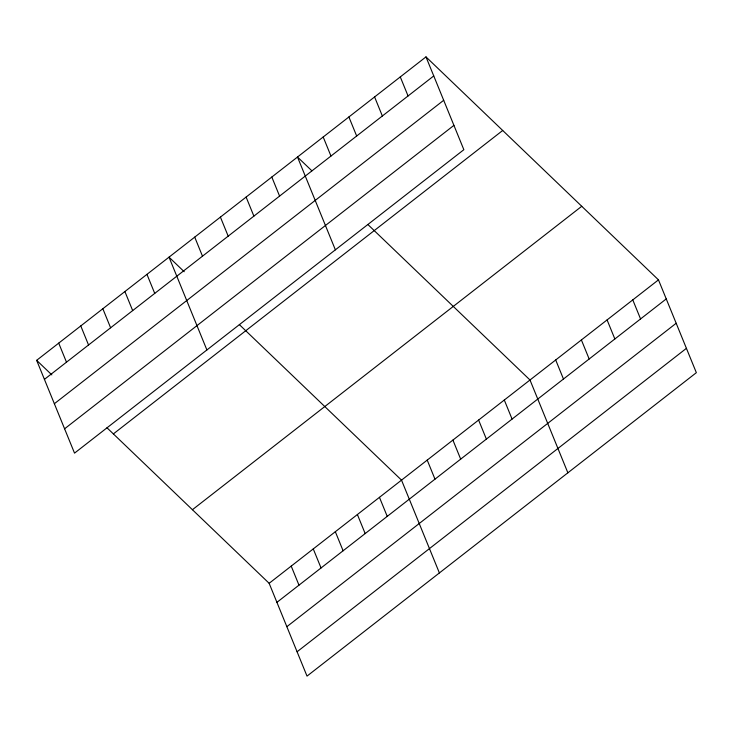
<?xml version="1.0" encoding="UTF-8"?>
<svg xmlns="http://www.w3.org/2000/svg" width="733" height="733" viewBox="0 0 733 733"><rect width="100%" height="100%" fill="white"/><g stroke="black" fill="none" stroke-linecap="round" stroke-linejoin="round"><path stroke-width="1.1" d="M425.983 56.89L463.852 149.697L74.528 453.131L36.65 360.324L425.983 56.89L658.472 279.869L696.35 372.676L307.017 676.11L269.148 583.303L106.981 427.779M44.429 379.373L433.753 75.939M54.361 403.718L443.685 100.284M64.596 428.796L453.919 125.361M113.377 433.909L502.701 130.474M192.422 509.719L581.755 206.285M269.148 583.303L658.472 279.869M276.918 602.352L666.251 298.917M286.85 626.697L676.183 323.262M297.085 651.774L686.418 348.34M311.882 170.816L297.497 157.027L335.375 249.834M367.829 224.472L529.996 379.996L567.873 472.812M184.203 271.723L169.021 257.155L206.898 349.962M239.352 324.609L401.519 480.133L439.388 572.94M36.65 360.324L51.832 374.884M632.781 299.898L640.56 318.947M607.08 319.918L614.859 338.976M581.388 339.947L589.167 359.005M555.696 359.976L563.466 379.025M400.282 76.919L408.061 95.968M504.304 400.026L512.074 419.084M374.59 96.939L382.36 115.997M478.603 420.055L486.382 439.104M348.89 116.968L356.669 136.026M452.912 440.084L460.681 459.133M323.198 136.998L330.968 156.047M427.211 460.104L434.99 479.162M271.806 177.047L279.585 196.105M379.456 497.331L387.235 516.38M246.114 197.076L253.884 216.125M357.392 514.52L365.171 533.578M220.413 217.105L228.192 236.154M335.329 531.718L343.108 550.776M194.721 237.126L202.491 256.184M313.266 548.916L321.045 567.965M291.212 566.105L298.982 585.163M146.957 274.353L154.736 293.402M124.894 291.542L132.673 310.6M102.84 308.74L110.61 327.798M80.777 325.938L88.546 344.986M58.713 343.126L66.483 362.184"/></g></svg>
